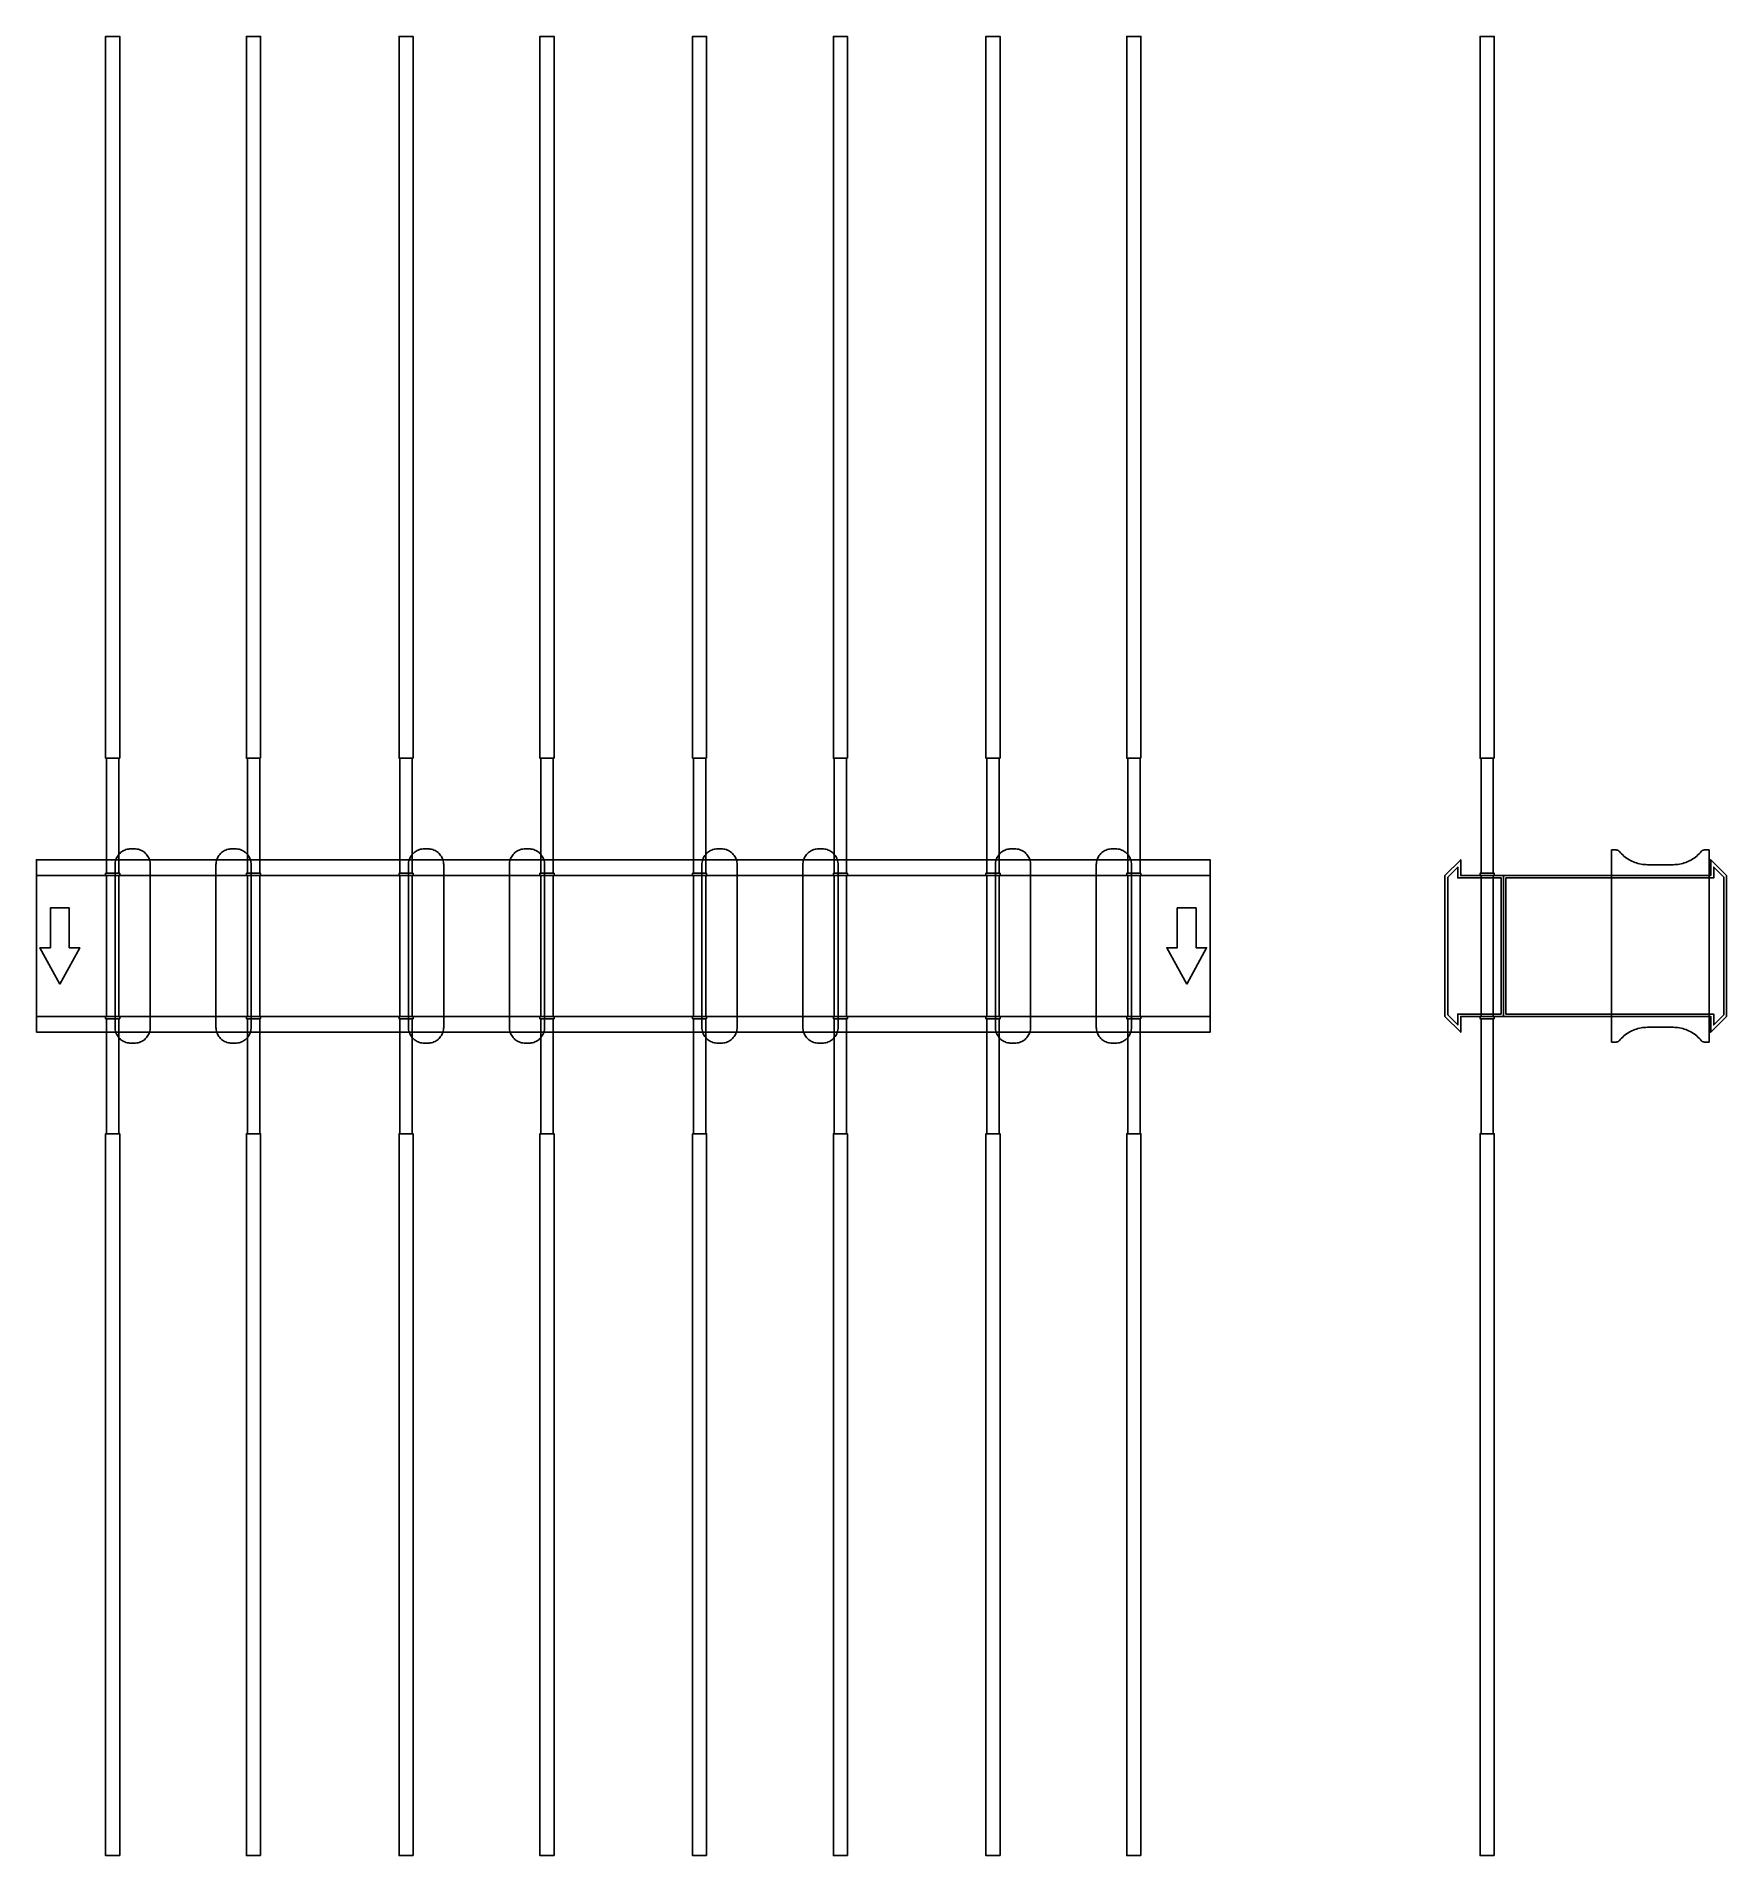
# Model space of a CAD drawing. Extents: x 0 to 1440, y -775 to 775.
import ezdxf

# ---------------------------------------------------------------- set-up
doc = ezdxf.new("R2010")
doc.units = 0
doc.layers.add('Halfen', color=7, linetype='CONTINUOUS')

msp = doc.modelspace()

# ---------------------------------------------------------------- linework, layer by layer
at = {"layer": 'Halfen', "color": 7}
for points in [[(71, 160), (71, 775), (59, 775), (59, 160)], [(191, 160), (191, 775), (179, 775), (179, 160)], [(321, 160), (321, 775), (309, 775), (309, 160)], [(441, 160), (441, 775), (429, 775), (429, 160)], [(571, 160), (571, 775), (559, 775), (559, 160)], [(691, 160), (691, 775), (679, 775), (679, 160)], [(821, 160), (821, 775), (809, 775), (809, 160)], [(941, 160), (941, 775), (929, 775), (929, 160)], [(1242, 160), (1242, 775), (1230, 775), (1230, 160)], [(70.25, 62), (70.25, 160), (59.75, 160), (59.75, 62)], [(190.25, 62), (190.25, 160), (179.75, 160), (179.75, 62)], [(320.25, 62), (320.25, 160), (309.75, 160), (309.75, 62)], [(440.25, 62), (440.25, 160), (429.75, 160), (429.75, 62)], [(570.25, 62), (570.25, 160), (559.75, 160), (559.75, 62)], [(690.25, 62), (690.25, 160), (679.75, 160), (679.75, 62)], [(820.25, 62), (820.25, 160), (809.75, 160), (809.75, 62)], [(940.25, 62), (940.25, 160), (929.75, 160), (929.75, 62)], [(1241.25, 62), (1241.25, 160), (1230.75, 160), (1230.75, 62)], [(97, -69.3), (97, -56.8), (97, 69.3), (96.958, 70.359), (96.834, 71.412), (96.627, 72.452), (96.339, 73.472), (95.972, 74.466), (95.529, 75.429), (95.011, 76.354), (94.422, 77.235), (93.765, 78.068), (93.046, 78.846), (92.268, 79.565), (91.435, 80.222), (90.554, 80.811), (89.629, 81.329), (88.666, 81.772), (87.672, 82.139), (86.652, 82.427), (85.612, 82.634), (84.559, 82.758), (83.5, 82.8), (80.5, 82.8), (79.441, 82.758), (78.388, 82.634), (77.348, 82.427), (76.328, 82.139), (75.334, 81.772), (74.371, 81.329), (73.446, 80.811), (72.565, 80.222), (71.732, 79.565), (70.954, 78.846), (70.235, 78.068), (69.578, 77.235), (68.989, 76.354), (68.471, 75.429), (68.028, 74.466), (67.661, 73.472), (67.373, 72.452), (67.166, 71.412), (67.042, 70.359), (67, 69.3), (67, -56.8), (67, -69.3), (67.042, -70.359), (67.166, -71.412), (67.373, -72.452), (67.661, -73.472), (68.028, -74.466), (68.471, -75.429), (68.989, -76.354), (69.578, -77.235), (70.235, -78.068), (70.954, -78.846), (71.732, -79.565), (72.565, -80.222), (73.446, -80.811), (74.371, -81.329), (75.334, -81.772), (76.328, -82.139), (77.348, -82.427), (78.388, -82.634), (79.441, -82.758), (80.5, -82.8), (83.5, -82.8), (84.559, -82.758), (85.612, -82.634), (86.652, -82.427), (87.672, -82.139), (88.666, -81.772), (89.629, -81.329), (90.554, -80.811), (91.435, -80.222), (92.268, -79.565), (93.046, -78.846), (93.765, -78.068), (94.422, -77.235), (95.011, -76.354), (95.529, -75.429), (95.972, -74.466), (96.339, -73.472), (96.627, -72.452), (96.834, -71.412), (96.958, -70.359), (97, -69.3)], [(183, -69.3), (183, -56.8), (183, 69.3), (182.958, 70.359), (182.834, 71.412), (182.627, 72.452), (182.339, 73.472), (181.972, 74.466), (181.529, 75.429), (181.011, 76.354), (180.422, 77.235), (179.765, 78.068), (179.046, 78.846), (178.268, 79.565), (177.435, 80.222), (176.554, 80.811), (175.629, 81.329), (174.666, 81.772), (173.672, 82.139), (172.652, 82.427), (171.612, 82.634), (170.559, 82.758), (169.5, 82.8), (166.5, 82.8), (165.441, 82.758), (164.388, 82.634), (163.348, 82.427), (162.328, 82.139), (161.334, 81.772), (160.371, 81.329), (159.446, 80.811), (158.565, 80.222), (157.732, 79.565), (156.954, 78.846), (156.235, 78.068), (155.578, 77.235), (154.989, 76.354), (154.471, 75.429), (154.028, 74.466), (153.661, 73.472), (153.373, 72.452), (153.166, 71.412), (153.042, 70.359), (153, 69.3), (153, -56.8), (153, -69.3), (153.042, -70.359), (153.166, -71.412), (153.373, -72.452), (153.661, -73.472), (154.028, -74.466), (154.471, -75.429), (154.989, -76.354), (155.578, -77.235), (156.235, -78.068), (156.954, -78.846), (157.732, -79.565), (158.565, -80.222), (159.446, -80.811), (160.371, -81.329), (161.334, -81.772), (162.328, -82.139), (163.348, -82.427), (164.388, -82.634), (165.441, -82.758), (166.5, -82.8), (169.5, -82.8), (170.559, -82.758), (171.612, -82.634), (172.652, -82.427), (173.672, -82.139), (174.666, -81.772), (175.629, -81.329), (176.554, -80.811), (177.435, -80.222), (178.268, -79.565), (179.046, -78.846), (179.765, -78.068), (180.422, -77.235), (181.011, -76.354), (181.529, -75.429), (181.972, -74.466), (182.339, -73.472), (182.627, -72.452), (182.834, -71.412), (182.958, -70.359), (183, -69.3)], [(347, -69.3), (347, -56.8), (347, 69.3), (346.958, 70.359), (346.834, 71.412), (346.627, 72.452), (346.339, 73.472), (345.972, 74.466), (345.529, 75.429), (345.011, 76.354), (344.422, 77.235), (343.765, 78.068), (343.046, 78.846), (342.268, 79.565), (341.435, 80.222), (340.554, 80.811), (339.629, 81.329), (338.666, 81.772), (337.672, 82.139), (336.652, 82.427), (335.612, 82.634), (334.559, 82.758), (333.5, 82.8), (330.5, 82.8), (329.441, 82.758), (328.388, 82.634), (327.348, 82.427), (326.328, 82.139), (325.334, 81.772), (324.371, 81.329), (323.446, 80.811), (322.565, 80.222), (321.732, 79.565), (320.954, 78.846), (320.235, 78.068), (319.578, 77.235), (318.989, 76.354), (318.471, 75.429), (318.028, 74.466), (317.661, 73.472), (317.373, 72.452), (317.166, 71.412), (317.042, 70.359), (317, 69.3), (317, -56.8), (317, -69.3), (317.042, -70.359), (317.166, -71.412), (317.373, -72.452), (317.661, -73.472), (318.028, -74.466), (318.471, -75.429), (318.989, -76.354), (319.578, -77.235), (320.235, -78.068), (320.954, -78.846), (321.732, -79.565), (322.565, -80.222), (323.446, -80.811), (324.371, -81.329), (325.334, -81.772), (326.328, -82.139), (327.348, -82.427), (328.388, -82.634), (329.441, -82.758), (330.5, -82.8), (333.5, -82.8), (334.559, -82.758), (335.612, -82.634), (336.652, -82.427), (337.672, -82.139), (338.666, -81.772), (339.629, -81.329), (340.554, -80.811), (341.435, -80.222), (342.268, -79.565), (343.046, -78.846), (343.765, -78.068), (344.422, -77.235), (345.011, -76.354), (345.529, -75.429), (345.972, -74.466), (346.339, -73.472), (346.627, -72.452), (346.834, -71.412), (346.958, -70.359), (347, -69.3)], [(433, -69.3), (433, -56.8), (433, 69.3), (432.958, 70.359), (432.834, 71.412), (432.627, 72.452), (432.339, 73.472), (431.972, 74.466), (431.529, 75.429), (431.011, 76.354), (430.422, 77.235), (429.765, 78.068), (429.046, 78.846), (428.268, 79.565), (427.435, 80.222), (426.554, 80.811), (425.629, 81.329), (424.666, 81.772), (423.672, 82.139), (422.652, 82.427), (421.612, 82.634), (420.559, 82.758), (419.5, 82.8), (416.5, 82.8), (415.441, 82.758), (414.388, 82.634), (413.348, 82.427), (412.328, 82.139), (411.334, 81.772), (410.371, 81.329), (409.446, 80.811), (408.565, 80.222), (407.732, 79.565), (406.954, 78.846), (406.235, 78.068), (405.578, 77.235), (404.989, 76.354), (404.471, 75.429), (404.028, 74.466), (403.661, 73.472), (403.373, 72.452), (403.166, 71.412), (403.042, 70.359), (403, 69.3), (403, -56.8), (403, -69.3), (403.042, -70.359), (403.166, -71.412), (403.373, -72.452), (403.661, -73.472), (404.028, -74.466), (404.471, -75.429), (404.989, -76.354), (405.578, -77.235), (406.235, -78.068), (406.954, -78.846), (407.732, -79.565), (408.565, -80.222), (409.446, -80.811), (410.371, -81.329), (411.334, -81.772), (412.328, -82.139), (413.348, -82.427), (414.388, -82.634), (415.441, -82.758), (416.5, -82.8), (419.5, -82.8), (420.559, -82.758), (421.612, -82.634), (422.652, -82.427), (423.672, -82.139), (424.666, -81.772), (425.629, -81.329), (426.554, -80.811), (427.435, -80.222), (428.268, -79.565), (429.046, -78.846), (429.765, -78.068), (430.422, -77.235), (431.011, -76.354), (431.529, -75.429), (431.972, -74.466), (432.339, -73.472), (432.627, -72.452), (432.834, -71.412), (432.958, -70.359), (433, -69.3)], [(597, -69.3), (597, -56.8), (597, 69.3), (596.958, 70.359), (596.834, 71.412), (596.627, 72.452), (596.339, 73.472), (595.972, 74.466), (595.529, 75.429), (595.011, 76.354), (594.422, 77.235), (593.765, 78.068), (593.046, 78.846), (592.268, 79.565), (591.435, 80.222), (590.554, 80.811), (589.629, 81.329), (588.666, 81.772), (587.672, 82.139), (586.652, 82.427), (585.612, 82.634), (584.559, 82.758), (583.5, 82.8), (580.5, 82.8), (579.441, 82.758), (578.388, 82.634), (577.348, 82.427), (576.328, 82.139), (575.334, 81.772), (574.371, 81.329), (573.446, 80.811), (572.565, 80.222), (571.732, 79.565), (570.954, 78.846), (570.235, 78.068), (569.578, 77.235), (568.989, 76.354), (568.471, 75.429), (568.028, 74.466), (567.661, 73.472), (567.373, 72.452), (567.166, 71.412), (567.042, 70.359), (567, 69.3), (567, -56.8), (567, -69.3), (567.042, -70.359), (567.166, -71.412), (567.373, -72.452), (567.661, -73.472), (568.028, -74.466), (568.471, -75.429), (568.989, -76.354), (569.578, -77.235), (570.235, -78.068), (570.954, -78.846), (571.732, -79.565), (572.565, -80.222), (573.446, -80.811), (574.371, -81.329), (575.334, -81.772), (576.328, -82.139), (577.348, -82.427), (578.388, -82.634), (579.441, -82.758), (580.5, -82.8), (583.5, -82.8), (584.559, -82.758), (585.612, -82.634), (586.652, -82.427), (587.672, -82.139), (588.666, -81.772), (589.629, -81.329), (590.554, -80.811), (591.435, -80.222), (592.268, -79.565), (593.046, -78.846), (593.765, -78.068), (594.422, -77.235), (595.011, -76.354), (595.529, -75.429), (595.972, -74.466), (596.339, -73.472), (596.627, -72.452), (596.834, -71.412), (596.958, -70.359), (597, -69.3)], [(683, -69.3), (683, -56.8), (683, 69.3), (682.958, 70.359), (682.834, 71.412), (682.627, 72.452), (682.339, 73.472), (681.972, 74.466), (681.529, 75.429), (681.011, 76.354), (680.422, 77.235), (679.765, 78.068), (679.046, 78.846), (678.268, 79.565), (677.435, 80.222), (676.554, 80.811), (675.629, 81.329), (674.666, 81.772), (673.672, 82.139), (672.652, 82.427), (671.612, 82.634), (670.559, 82.758), (669.5, 82.8), (666.5, 82.8), (665.441, 82.758), (664.388, 82.634), (663.348, 82.427), (662.328, 82.139), (661.334, 81.772), (660.371, 81.329), (659.446, 80.811), (658.565, 80.222), (657.732, 79.565), (656.954, 78.846), (656.235, 78.068), (655.578, 77.235), (654.989, 76.354), (654.471, 75.429), (654.028, 74.466), (653.661, 73.472), (653.373, 72.452), (653.166, 71.412), (653.042, 70.359), (653, 69.3), (653, -56.8), (653, -69.3), (653.042, -70.359), (653.166, -71.412), (653.373, -72.452), (653.661, -73.472), (654.028, -74.466), (654.471, -75.429), (654.989, -76.354), (655.578, -77.235), (656.235, -78.068), (656.954, -78.846), (657.732, -79.565), (658.565, -80.222), (659.446, -80.811), (660.371, -81.329), (661.334, -81.772), (662.328, -82.139), (663.348, -82.427), (664.388, -82.634), (665.441, -82.758), (666.5, -82.8), (669.5, -82.8), (670.559, -82.758), (671.612, -82.634), (672.652, -82.427), (673.672, -82.139), (674.666, -81.772), (675.629, -81.329), (676.554, -80.811), (677.435, -80.222), (678.268, -79.565), (679.046, -78.846), (679.765, -78.068), (680.422, -77.235), (681.011, -76.354), (681.529, -75.429), (681.972, -74.466), (682.339, -73.472), (682.627, -72.452), (682.834, -71.412), (682.958, -70.359), (683, -69.3)], [(847, -69.3), (847, -56.8), (847, 69.3), (846.958, 70.359), (846.834, 71.412), (846.627, 72.452), (846.339, 73.472), (845.972, 74.466), (845.529, 75.429), (845.011, 76.354), (844.422, 77.235), (843.765, 78.068), (843.046, 78.846), (842.268, 79.565), (841.435, 80.222), (840.554, 80.811), (839.629, 81.329), (838.666, 81.772), (837.672, 82.139), (836.652, 82.427), (835.612, 82.634), (834.559, 82.758), (833.5, 82.8), (830.5, 82.8), (829.441, 82.758), (828.388, 82.634), (827.348, 82.427), (826.328, 82.139), (825.334, 81.772), (824.371, 81.329), (823.446, 80.811), (822.565, 80.222), (821.732, 79.565), (820.954, 78.846), (820.235, 78.068), (819.578, 77.235), (818.989, 76.354), (818.471, 75.429), (818.028, 74.466), (817.661, 73.472), (817.373, 72.452), (817.166, 71.412), (817.042, 70.359), (817, 69.3), (817, -56.8), (817, -69.3), (817.042, -70.359), (817.166, -71.412), (817.373, -72.452), (817.661, -73.472), (818.028, -74.466), (818.471, -75.429), (818.989, -76.354), (819.578, -77.235), (820.235, -78.068), (820.954, -78.846), (821.732, -79.565), (822.565, -80.222), (823.446, -80.811), (824.371, -81.329), (825.334, -81.772), (826.328, -82.139), (827.348, -82.427), (828.388, -82.634), (829.441, -82.758), (830.5, -82.8), (833.5, -82.8), (834.559, -82.758), (835.612, -82.634), (836.652, -82.427), (837.672, -82.139), (838.666, -81.772), (839.629, -81.329), (840.554, -80.811), (841.435, -80.222), (842.268, -79.565), (843.046, -78.846), (843.765, -78.068), (844.422, -77.235), (845.011, -76.354), (845.529, -75.429), (845.972, -74.466), (846.339, -73.472), (846.627, -72.452), (846.834, -71.412), (846.958, -70.359), (847, -69.3)], [(933, -69.3), (933, -56.8), (933, 69.3), (932.958, 70.359), (932.834, 71.412), (932.627, 72.452), (932.339, 73.472), (931.972, 74.466), (931.529, 75.429), (931.011, 76.354), (930.422, 77.235), (929.765, 78.068), (929.046, 78.846), (928.268, 79.565), (927.435, 80.222), (926.554, 80.811), (925.629, 81.329), (924.666, 81.772), (923.672, 82.139), (922.652, 82.427), (921.612, 82.634), (920.559, 82.758), (919.5, 82.8), (916.5, 82.8), (915.441, 82.758), (914.388, 82.634), (913.348, 82.427), (912.328, 82.139), (911.334, 81.772), (910.371, 81.329), (909.446, 80.811), (908.565, 80.222), (907.732, 79.565), (906.954, 78.846), (906.235, 78.068), (905.578, 77.235), (904.989, 76.354), (904.471, 75.429), (904.028, 74.466), (903.661, 73.472), (903.373, 72.452), (903.166, 71.412), (903.042, 70.359), (903, 69.3), (903, -56.8), (903, -69.3), (903.042, -70.359), (903.166, -71.412), (903.373, -72.452), (903.661, -73.472), (904.028, -74.466), (904.471, -75.429), (904.989, -76.354), (905.578, -77.235), (906.235, -78.068), (906.954, -78.846), (907.732, -79.565), (908.565, -80.222), (909.446, -80.811), (910.371, -81.329), (911.334, -81.772), (912.328, -82.139), (913.348, -82.427), (914.388, -82.634), (915.441, -82.758), (916.5, -82.8), (919.5, -82.8), (920.559, -82.758), (921.612, -82.634), (922.652, -82.427), (923.672, -82.139), (924.666, -81.772), (925.629, -81.329), (926.554, -80.811), (927.435, -80.222), (928.268, -79.565), (929.046, -78.846), (929.765, -78.068), (930.422, -77.235), (931.011, -76.354), (931.529, -75.429), (931.972, -74.466), (932.339, -73.472), (932.627, -72.452), (932.834, -71.412), (932.958, -70.359), (933, -69.3)], [(1425, -81.8), (1425, 81.8), (1421, 81.8), (1420.846, 81.797), (1420.691, 81.786), (1420.538, 81.769), (1420.385, 81.746), (1420.234, 81.715), (1420.084, 81.678), (1419.936, 81.634), (1419.789, 81.584), (1419.646, 81.527), (1419.505, 81.464), (1419.366, 81.395), (1419.231, 81.32), (1419.1, 81.239), (1418.972, 81.153), (1418.848, 81.06), (1418.728, 80.963), (1418.613, 80.86), (1418.502, 80.752), (1418.397, 80.639), (1418.296, 80.522), (1417.41, 79.491), (1416.479, 78.5), (1415.505, 77.551), (1414.491, 76.646), (1413.437, 75.787), (1412.347, 74.975), (1411.222, 74.211), (1410.064, 73.499), (1408.876, 72.838), (1407.66, 72.23), (1406.418, 71.676), (1405.153, 71.178), (1403.867, 70.736), (1402.563, 70.351), (1401.243, 70.024), (1399.911, 69.756), (1398.567, 69.547), (1397.216, 69.397), (1395.859, 69.307), (1394.5, 69.277), (1372.5, 69.277), (1371.141, 69.307), (1369.784, 69.397), (1368.433, 69.547), (1367.089, 69.756), (1365.757, 70.024), (1364.437, 70.351), (1363.133, 70.736), (1361.847, 71.178), (1360.582, 71.676), (1359.34, 72.23), (1358.124, 72.838), (1356.936, 73.499), (1355.778, 74.211), (1354.653, 74.975), (1353.563, 75.787), (1352.509, 76.646), (1351.495, 77.551), (1350.521, 78.5), (1349.59, 79.491), (1348.704, 80.522), (1348.603, 80.639), (1348.498, 80.752), (1348.387, 80.86), (1348.272, 80.963), (1348.152, 81.06), (1348.028, 81.153), (1347.9, 81.239), (1347.769, 81.32), (1347.634, 81.395), (1347.495, 81.464), (1347.354, 81.527), (1347.211, 81.584), (1347.064, 81.634), (1346.916, 81.678), (1346.766, 81.715), (1346.615, 81.746), (1346.462, 81.769), (1346.309, 81.786), (1346.154, 81.797), (1346, 81.8), (1342, 81.8), (1342, -81.8), (1346, -81.8), (1346.154, -81.797), (1346.309, -81.786), (1346.462, -81.769), (1346.615, -81.746), (1346.766, -81.715), (1346.916, -81.678), (1347.064, -81.634), (1347.211, -81.584), (1347.354, -81.527), (1347.495, -81.464), (1347.634, -81.395), (1347.769, -81.32), (1347.9, -81.239), (1348.028, -81.153), (1348.152, -81.06), (1348.272, -80.963), (1348.387, -80.86), (1348.498, -80.752), (1348.603, -80.639), (1348.704, -80.522), (1349.59, -79.491), (1350.521, -78.5), (1351.495, -77.551), (1352.509, -76.646), (1353.563, -75.787), (1354.653, -74.975), (1355.778, -74.211), (1356.936, -73.499), (1358.124, -72.838), (1359.34, -72.23), (1360.582, -71.676), (1361.847, -71.178), (1363.133, -70.736), (1364.437, -70.351), (1365.757, -70.024), (1367.089, -69.756), (1368.433, -69.547), (1369.784, -69.397), (1371.141, -69.307), (1372.5, -69.277), (1394.5, -69.277), (1395.859, -69.307), (1397.216, -69.397), (1398.567, -69.547), (1399.911, -69.756), (1401.243, -70.024), (1402.563, -70.351), (1403.867, -70.736), (1405.153, -71.178), (1406.418, -71.676), (1407.66, -72.23), (1408.876, -72.838), (1410.064, -73.499), (1411.222, -74.211), (1412.347, -74.975), (1413.437, -75.787), (1414.491, -76.646), (1415.505, -77.551), (1416.479, -78.5), (1417.41, -79.491), (1418.296, -80.522), (1418.397, -80.639), (1418.502, -80.752), (1418.613, -80.86), (1418.728, -80.963), (1418.848, -81.06), (1418.972, -81.153), (1419.1, -81.239), (1419.231, -81.32), (1419.366, -81.395), (1419.505, -81.464), (1419.646, -81.527), (1419.789, -81.584), (1419.936, -81.634), (1420.084, -81.678), (1420.234, -81.715), (1420.385, -81.746), (1420.538, -81.769), (1420.691, -81.786), (1420.846, -81.797), (1421, -81.8)], [(0, -73.5), (1000, -73.5), (1000, 73.5), (0, 73.5)], [(71, 60), (71, 62), (59, 62), (59, 60)], [(191, 60), (191, 62), (179, 62), (179, 60)], [(321, 60), (321, 62), (309, 62), (309, 60)], [(441, 60), (441, 62), (429, 62), (429, 60)], [(571, 60), (571, 62), (559, 62), (559, 60)], [(691, 60), (691, 62), (679, 62), (679, 60)], [(821, 60), (821, 62), (809, 62), (809, 60)], [(941, 60), (941, 62), (929, 62), (929, 60)], [(1250, -60), (1250, 60), (1213.5, 60), (1213.5, 73.5), (1200, 60), (1200, -60), (1213.5, -73.5), (1213.5, -60)], [(1248, -58), (1248, 58), (1211, 58), (1211, 67.25), (1202.5, 58.75), (1202.5, -58.75), (1211, -67.25), (1211, -58)], [(1242, 60), (1242, 62), (1230, 62), (1230, 60)], [(1440, -60), (1440, 60), (1426.5, 73.5), (1426.5, 60), (1250, 60), (1250, -60), (1426.5, -60), (1426.5, -73.5)], [(1437.5, -58.75), (1437.5, 58.75), (1429, 67.25), (1429, 58), (1252, 58), (1252, -58), (1429, -58), (1429, -67.25)], [(0, -60), (1000, -60), (1000, 60), (0, 60)], [(70.25, -60), (70.25, 60), (59.75, 60), (59.75, -60)], [(190.25, -60), (190.25, 60), (179.75, 60), (179.75, -60)], [(320.25, -60), (320.25, 60), (309.75, 60), (309.75, -60)], [(440.25, -60), (440.25, 60), (429.75, 60), (429.75, -60)], [(570.25, -60), (570.25, 60), (559.75, 60), (559.75, -60)], [(690.25, -60), (690.25, 60), (679.75, 60), (679.75, -60)], [(820.25, -60), (820.25, 60), (809.75, 60), (809.75, -60)], [(940.25, -60), (940.25, 60), (929.75, 60), (929.75, -60)], [(1241.25, -60), (1241.25, 60), (1230.75, 60), (1230.75, -60)], [(20, -32.5), (37, -1.5), (28, -1.5), (28, 32.5), (12, 32.5), (12, -1.5), (3, -1.5)], [(980, -32.5), (997, -1.5), (988, -1.5), (988, 32.5), (972, 32.5), (972, -1.5), (963, -1.5)], [(71, -62), (71, -60), (59, -60), (59, -62)], [(70.25, -160), (70.25, -62), (59.75, -62), (59.75, -160)], [(191, -62), (191, -60), (179, -60), (179, -62)], [(190.25, -160), (190.25, -62), (179.75, -62), (179.75, -160)], [(321, -62), (321, -60), (309, -60), (309, -62)], [(320.25, -160), (320.25, -62), (309.75, -62), (309.75, -160)], [(441, -62), (441, -60), (429, -60), (429, -62)], [(440.25, -160), (440.25, -62), (429.75, -62), (429.75, -160)], [(571, -62), (571, -60), (559, -60), (559, -62)], [(570.25, -160), (570.25, -62), (559.75, -62), (559.75, -160)], [(691, -62), (691, -60), (679, -60), (679, -62)], [(690.25, -160), (690.25, -62), (679.75, -62), (679.75, -160)], [(821, -62), (821, -60), (809, -60), (809, -62)], [(820.25, -160), (820.25, -62), (809.75, -62), (809.75, -160)], [(941, -62), (941, -60), (929, -60), (929, -62)], [(940.25, -160), (940.25, -62), (929.75, -62), (929.75, -160)], [(1242, -62), (1242, -60), (1230, -60), (1230, -62)], [(1241.25, -160), (1241.25, -62), (1230.75, -62), (1230.75, -160)], [(71, -775), (71, -160), (59, -160), (59, -775)], [(191, -775), (191, -160), (179, -160), (179, -775)], [(321, -775), (321, -160), (309, -160), (309, -775)], [(441, -775), (441, -160), (429, -160), (429, -775)], [(571, -775), (571, -160), (559, -160), (559, -775)], [(691, -775), (691, -160), (679, -160), (679, -775)], [(821, -775), (821, -160), (809, -160), (809, -775)], [(941, -775), (941, -160), (929, -160), (929, -775)], [(1242, -775), (1242, -160), (1230, -160), (1230, -775)]]:
    msp.add_lwpolyline(points, close=True, dxfattribs=at)

doc.saveas('drawing.dxf')
